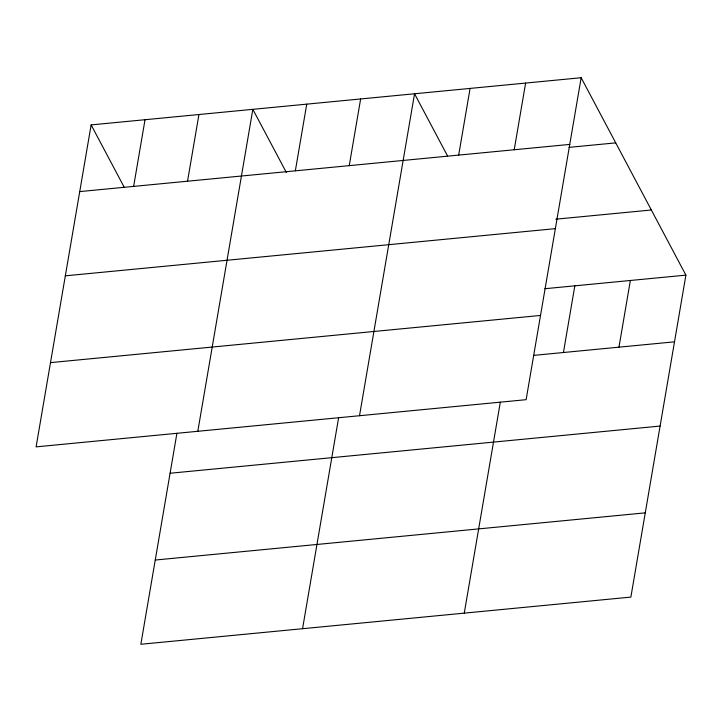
<?xml version="1.0" encoding="UTF-8"?>
<svg xmlns="http://www.w3.org/2000/svg" width="722" height="722" viewBox="0 0 722 722"><rect width="100%" height="100%" fill="white"/><g stroke="black" fill="none" stroke-linecap="round" stroke-linejoin="round"><path stroke-width="1.08" d="M91.134 124.906L36.1 446.864L526.121 399.681L581.156 77.723L91.134 124.906L124.13 187.088M133.633 186.402L145.032 119.717M187.54 181.213L198.938 114.527M176.908 433.335L140.844 644.277L630.866 597.094L685.9 275.136L581.156 77.723M197.81 431.296L252.835 109.338L286.363 172.504M295.343 170.834L306.742 104.148M349.24 165.645L360.639 98.959M302.554 628.709L338.609 417.767M359.511 415.728L414.545 93.77L447.541 155.952M458.678 155.104L470.085 88.418M514.217 149.761L525.616 83.075M464.264 613.131L500.319 402.199M563.431 352.517L574.829 285.831M618.962 347.174L630.36 280.479M79.736 191.592L569.757 144.409M569.071 147.36L615.722 142.875M555.814 219.19L651.334 209.994M65.332 275.831L555.353 228.648M544.839 288.719L685.9 275.136M50.495 362.625L540.516 315.442M533.441 355.404L674.501 341.822M170.085 473.244L660.098 426.061M155.248 560.037L645.269 512.855"/></g></svg>
